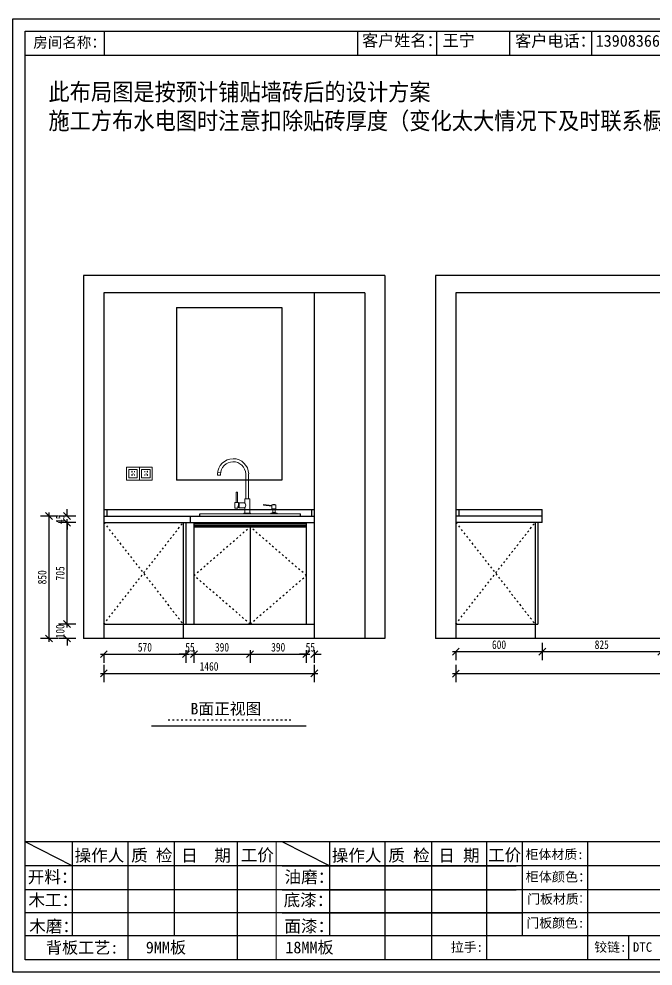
# Model space of a CAD drawing. Header units: millimetres. Extents: x -497855 to 324262, y -590254 to -173602.
# Drawn here: x -479305 to -474906, y -583596 to -577022 of the extents above; entities that cross this region are included whole.
import ezdxf

# ---------------------------------------------------------------- set-up
doc = ezdxf.new("R2010")
doc.units = ezdxf.units.MM
doc.header["$PDMODE"] = 3
doc.linetypes.add('ACAD_ISO03W100', pattern=[30, 12, -18])
doc.linetypes.add('DASH', pattern=[0.35, 0.25, -0.1])
for name, color, linetype in [('C', 145, 'Continuous'), ('厨房电器', 7, 'Continuous'), ('图框', 7, 'Continuous'), ('柜体', 7, 'Continuous'), ('水电图层', 4, 'Continuous')]:
    doc.layers.add(name, color=color, linetype=linetype)
doc.styles.get("Standard").update_dxf_attribs({"font": 'txt', "bigfont": 'gbcbig.shx'})
doc.styles.add('宋体', font='', dxfattribs={"width": 0.9})
doc.styles.add('数、文', font='', dxfattribs={"width": 0.8})
doc.styles.add('田江洲', font='', dxfattribs={"height": 80})
doc.styles.get('宋体').set_extended_font_data('SimSun')
doc.styles.get('数、文').set_extended_font_data('SimSun')
doc.styles.get('田江洲').set_extended_font_data('SimSun')
doc.dimstyles.new('60', dxfattribs={"dimscale": 60, "dimtxt": 1, "dimasz": 0.8, "dimexe": 1, "dimexo": 3, "dimgap": 0.3, "dimtad": 1, "dimdec": 0, "dimtxsty": '数、文', "dimblk": 'OBLIQUE', "dimcen": 0.3, "dimdle": 0.4, "dimclrd": 8, "dimclre": 8, "dimclrt": 1, "dimadec": 0, "dimazin": 0, "dimtfac": 1, "dimtdec": 0, "dimtix": 1, "dimtofl": 0, "dimtmove": 1, "dimatfit": 3, "dimldrblk": 'DOT', "dimfxl": 1, "dimfxlon": 1, "dimtolj": 1, "dimarcsym": 0})

# ---------------------------------------------------------------- blocks, each defined once
blk = doc.blocks.new('XXCVXCV')
for p, q in [((156803.4, -99873.9), (156803.4, -99858.9)), ((157503.4, -99873.9), (157503.4, -99858.9))]:
    blk.add_line(p, q)
at = {"layer": '厨房电器', "lineweight": 9}
for p, q in [((156928.2, -99589.7), (156928.2, -99583.4)), ((156948.2, -99590.9), (156928.2, -99589.7)), ((156948.8, -99573.5), (156928.8, -99572.3)), ((156948.2, -99584.3), (156948.2, -99590.9)), ((157123.3, -99581.4), (157123.3, -99753.9)), ((157143.3, -99581.4), (157143.3, -99753.9)), ((157056.9, -99779.5), (157056.9, -99707.9)), ((157064.9, -99707.9), (157056.9, -99707.9)), ((157064.9, -99779.5), (157064.9, -99707.9)), ((157073.8, -99779.5), (157048, -99779.5)), ((157048, -99779.5), (157048, -99818.5)), ((157073.8, -99797.4), (157073.8, -99779.5)), ((157076.8, -99781.5), (157073.8, -99784)), ((157073.8, -99784), (157073.8, -99814)), ((157115.8, -99781.5), (157076.8, -99781.5)), ((157076.8, -99781.5), (157076.8, -99816.5)), ((157150.8, -99753.9), (157115.8, -99753.9)), ((157115.8, -99753.9), (157115.8, -99781.5)), ((157150.8, -99753.9), (157150.8, -99853.9)), ((157246.6, -99793.2), (157246, -99798.2)), ((157304.6, -99800.3), (157246.6, -99793.2)), ((157304.6, -99796.4), (157332.4, -99796.4)), ((157304.6, -99822.7), (157304.6, -99796.4)), ((157332.4, -99822.7), (157332.4, -99796.4)), ((156803.4, -99858.9), (157503.4, -99858.9)), ((157068.5, -99818.5), (157048, -99818.5)), ((157073.8, -99797.4), (157068.5, -99807)), ((157068.5, -99807), (157068.5, -99818.5)), ((157073.8, -99814), (157068.5, -99814)), ((157076.8, -99816.5), (157073.8, -99814)), ((157076.8, -99816.5), (157115.8, -99816.5)), ((157155.8, -99853.9), (157110.8, -99853.9)), ((157110.8, -99853.9), (157110.8, -99858.9)), ((157115.8, -99816.5), (157115.8, -99853.9)), ((157155.8, -99853.9), (157155.8, -99858.9)), ((157304, -99805.3), (157246, -99798.2)), ((157296, -99853.9), (157296, -99858.9)), ((157341, -99853.9), (157296, -99853.9)), ((157300.7, -99853.9), (157310.2, -99848.4)), ((157332.4, -99822.7), (157304.6, -99822.7)), ((157328.7, -99822.7), (157308.4, -99822.7)), ((157308.4, -99822.7), (157308.4, -99831.1)), ((157308.4, -99831.1), (157328.7, -99831.1)), ((157326.9, -99822.7), (157310.2, -99822.7)), ((157310.2, -99848.4), (157310.2, -99831.1)), ((157326.9, -99848.4), (157310.2, -99848.4)), ((157326.9, -99848.4), (157326.9, -99831.1)), ((157336.4, -99853.9), (157326.9, -99848.4)), ((157328.7, -99831.1), (157328.7, -99822.7)), ((157341, -99853.9), (157341, -99858.9)), ((156803.4, -99873.9), (157503.4, -99873.9))]:
    blk.add_line(p, q, dxfattribs=at)
for centre, radius, start, end in [((157035.8, -99583.4), 107.6, 1.07382, 180), ((157035.8, -99584.3), 87.6, 1.87027, 180), ((157125.6, -99780.4), 9.87, 186.43255, 220.15209), ((157102.8, -99799.6), 20, 1.87594, 40.15209), ((157318.5, -99823.1), 30.1, 62.44032, 117.55968), ((157124.3, -99816.8), 8.46, 137.9724, 177.49987), ((157102.8, -99798.2), 20, 319.40069, 357.67526)]:
    blk.add_arc(centre, radius, start, end, dxfattribs=at)
blk = doc.blocks.new('_Oblique')
at = {"color": 0, "linetype": 'ByBlock', "lineweight": -2}
blk.add_line((-0.5, -0.5), (0.5, 0.5), dxfattribs=at)
blk = doc.blocks.new('*D175')
at = {"layer": 'Defpoints', "color": 0}
for p in [(-478146.56, -581222.16), (-478716.56, -581322.16), (-478146.56, -581431.01)]:
    blk.add_point(p, dxfattribs=at)
at = {"layer": '水电图层', "color": 8, "lineweight": -2}
for p, q in [((-478146.56, -581402.16), (-478146.56, -581491.01)), ((-478740.56, -581431.01), (-478122.56, -581431.01)), ((-478716.56, -581431.01), (-478716.56, -581491.01))]:
    blk.add_line(p, q, dxfattribs=at)
at = {"layer": '水电图层', "color": 8, "lineweight": -2, "xscale": 48, "yscale": 48, "zscale": 48, "rotation": 180}
blk.add_blockref('_Oblique', (-478716.56, -581431.01), dxfattribs=at)
at = {"layer": '水电图层', "color": 8, "lineweight": -2, "xscale": 48, "yscale": 48, "zscale": 48}
blk.add_blockref('_Oblique', (-478146.56, -581431.01), dxfattribs=at)
at = {"layer": '水电图层', "color": 1, "insert": (-478431.56, -581383.01), "char_height": 60, "attachment_point": 5, "style": '数、文'}
blk.add_mtext('\\A1;570', dxfattribs=at)
blk = doc.blocks.new('*D176')
at = {"layer": 'Defpoints', "color": 0}
for p in [(-478146.56, -581222.16), (-478091.56, -581222.16), (-478091.56, -581431.01)]:
    blk.add_point(p, dxfattribs=at)
at = {"layer": '水电图层', "color": 8, "lineweight": -2}
for p, q in [((-478146.56, -581402.16), (-478146.56, -581491.01)), ((-478091.56, -581402.16), (-478091.56, -581491.01)), ((-478146.56, -581431.01), (-478194.56, -581431.01)), ((-478091.56, -581431.01), (-478043.56, -581431.01))]:
    blk.add_line(p, q, dxfattribs=at)
at = {"layer": '水电图层', "color": 8, "lineweight": -2, "xscale": 48, "yscale": 48, "zscale": 48}
blk.add_blockref('_Oblique', (-478146.56, -581431.01), dxfattribs=at)
at = {"layer": '水电图层', "color": 8, "lineweight": -2, "xscale": 48, "yscale": 48, "zscale": 48, "rotation": 180}
blk.add_blockref('_Oblique', (-478091.56, -581431.01), dxfattribs=at)
at = {"layer": '水电图层', "color": 1, "insert": (-478119.06, -581383.01), "char_height": 60, "attachment_point": 5, "style": '数、文'}
blk.add_mtext('\\A1;55', dxfattribs=at)
blk = doc.blocks.new('*D177')
at = {"layer": 'Defpoints', "color": 0}
for p in [(-478091.56, -581222.16), (-477701.56, -581222.16), (-477701.56, -581431.01)]:
    blk.add_point(p, dxfattribs=at)
at = {"layer": '水电图层', "color": 8, "lineweight": -2}
for p, q in [((-478091.56, -581402.16), (-478091.56, -581491.01)), ((-477701.56, -581402.16), (-477701.56, -581491.01)), ((-478115.56, -581431.01), (-477677.56, -581431.01))]:
    blk.add_line(p, q, dxfattribs=at)
at = {"layer": '水电图层', "color": 8, "lineweight": -2, "xscale": 48, "yscale": 48, "zscale": 48, "rotation": 180}
blk.add_blockref('_Oblique', (-478091.56, -581431.01), dxfattribs=at)
at = {"layer": '水电图层', "color": 8, "lineweight": -2, "xscale": 48, "yscale": 48, "zscale": 48}
blk.add_blockref('_Oblique', (-477701.56, -581431.01), dxfattribs=at)
at = {"layer": '水电图层', "color": 1, "insert": (-477896.56, -581383.01), "char_height": 60, "attachment_point": 5, "style": '数、文'}
blk.add_mtext('\\A1;390', dxfattribs=at)
blk = doc.blocks.new('*D178')
at = {"layer": 'Defpoints', "color": 0}
for p in [(-477701.56, -581222.16), (-477311.56, -581222.16), (-477311.56, -581431.01)]:
    blk.add_point(p, dxfattribs=at)
at = {"layer": '水电图层', "color": 8, "lineweight": -2}
for p, q in [((-477701.56, -581402.16), (-477701.56, -581491.01)), ((-477311.56, -581402.16), (-477311.56, -581491.01)), ((-477725.56, -581431.01), (-477287.56, -581431.01))]:
    blk.add_line(p, q, dxfattribs=at)
at = {"layer": '水电图层', "color": 8, "lineweight": -2, "xscale": 48, "yscale": 48, "zscale": 48, "rotation": 180}
blk.add_blockref('_Oblique', (-477701.56, -581431.01), dxfattribs=at)
at = {"layer": '水电图层', "color": 8, "lineweight": -2, "xscale": 48, "yscale": 48, "zscale": 48}
blk.add_blockref('_Oblique', (-477311.56, -581431.01), dxfattribs=at)
at = {"layer": '水电图层', "color": 1, "insert": (-477506.56, -581383.01), "char_height": 60, "attachment_point": 5, "style": '数、文'}
blk.add_mtext('\\A1;390', dxfattribs=at)
blk = doc.blocks.new('*D179')
at = {"layer": 'Defpoints', "color": 0}
for p in [(-477311.56, -581222.16), (-477256.56, -581222.16), (-477256.56, -581431.01)]:
    blk.add_point(p, dxfattribs=at)
at = {"layer": '水电图层', "color": 8, "lineweight": -2}
for p, q in [((-477311.56, -581402.16), (-477311.56, -581491.01)), ((-477256.56, -581402.16), (-477256.56, -581491.01)), ((-477311.56, -581431.01), (-477359.56, -581431.01)), ((-477256.56, -581431.01), (-477208.56, -581431.01))]:
    blk.add_line(p, q, dxfattribs=at)
at = {"layer": '水电图层', "color": 8, "lineweight": -2, "xscale": 48, "yscale": 48, "zscale": 48}
blk.add_blockref('_Oblique', (-477311.56, -581431.01), dxfattribs=at)
at = {"layer": '水电图层', "color": 8, "lineweight": -2, "xscale": 48, "yscale": 48, "zscale": 48, "rotation": 180}
blk.add_blockref('_Oblique', (-477256.56, -581431.01), dxfattribs=at)
at = {"layer": '水电图层', "color": 1, "insert": (-477284.06, -581383.01), "char_height": 60, "attachment_point": 5, "style": '数、文'}
blk.add_mtext('\\A1;55', dxfattribs=at)
blk = doc.blocks.new('*D180')
at = {"layer": 'Defpoints', "color": 0}
for p in [(-478716.56, -581322.16), (-477256.56, -581322.16), (-477256.56, -581564.08)]:
    blk.add_point(p, dxfattribs=at)
at = {"layer": '水电图层', "color": 8, "lineweight": -2}
for p, q in [((-478716.56, -581504.08), (-478716.56, -581624.08)), ((-477256.56, -581504.08), (-477256.56, -581624.08)), ((-478740.56, -581564.08), (-477232.56, -581564.08))]:
    blk.add_line(p, q, dxfattribs=at)
at = {"layer": '水电图层', "color": 8, "lineweight": -2, "xscale": 48, "yscale": 48, "zscale": 48, "rotation": 180}
blk.add_blockref('_Oblique', (-478716.56, -581564.08), dxfattribs=at)
at = {"layer": '水电图层', "color": 8, "lineweight": -2, "xscale": 48, "yscale": 48, "zscale": 48}
blk.add_blockref('_Oblique', (-477256.56, -581564.08), dxfattribs=at)
at = {"layer": '水电图层', "color": 1, "insert": (-477986.56, -581516.08), "char_height": 60, "attachment_point": 5, "style": '数、文'}
blk.add_mtext('\\A1;1460', dxfattribs=at)
blk = doc.blocks.new('*D181')
at = {"layer": 'Defpoints', "color": 0}
for p in [(-478971.41, -581222.16), (-478653.24, -581222.16), (-478653.24, -581322.16)]:
    blk.add_point(p, dxfattribs=at)
at = {"layer": '水电图层', "color": 8, "lineweight": -2}
for p, q in [((-478911.41, -581222.16), (-479031.41, -581222.16)), ((-478971.41, -581222.16), (-478971.41, -581174.16)), ((-478911.41, -581322.16), (-479031.41, -581322.16)), ((-478971.41, -581322.16), (-478971.41, -581370.16))]:
    blk.add_line(p, q, dxfattribs=at)
at = {"layer": '水电图层', "color": 8, "lineweight": -2, "xscale": 48, "yscale": 48, "zscale": 48}
for p, rotation in [((-478971.41, -581222.16), 270), ((-478971.41, -581322.16), 90)]:
    blk.add_blockref('_Oblique', p, dxfattribs=dict(at, rotation=rotation))
at = {"layer": '水电图层', "color": 1, "insert": (-479019.41, -581272.16), "char_height": 60, "attachment_point": 5, "rotation": 90, "style": '数、文'}
blk.add_mtext('\\A1;100', dxfattribs=at)
blk = doc.blocks.new('*D182')
at = {"layer": 'Defpoints', "color": 0}
for p in [(-478971.41, -580517.16), (-478716.56, -580517.16), (-478653.24, -581222.16)]:
    blk.add_point(p, dxfattribs=at)
at = {"layer": '水电图层', "color": 8, "lineweight": -2}
for p, q in [((-478971.41, -581246.16), (-478971.41, -580493.16)), ((-478911.41, -580517.16), (-479031.41, -580517.16)), ((-478911.41, -581222.16), (-479031.41, -581222.16))]:
    blk.add_line(p, q, dxfattribs=at)
at = {"layer": '水电图层', "color": 8, "lineweight": -2, "xscale": 48, "yscale": 48, "zscale": 48}
for p, rotation in [((-478971.41, -580517.16), 90), ((-478971.41, -581222.16), 270)]:
    blk.add_blockref('_Oblique', p, dxfattribs=dict(at, rotation=rotation))
at = {"layer": '水电图层', "color": 1, "insert": (-479019.41, -580869.66), "char_height": 60, "attachment_point": 5, "rotation": 90, "style": '数、文'}
blk.add_mtext('\\A1;705', dxfattribs=at)
blk = doc.blocks.new('*D183')
at = {"layer": 'Defpoints', "color": 0}
for p in [(-478971.41, -580472.16), (-478716.56, -580472.16), (-478716.56, -580517.16)]:
    blk.add_point(p, dxfattribs=at)
at = {"layer": '水电图层', "color": 8, "lineweight": -2}
for p, q in [((-478971.41, -580472.16), (-478971.41, -580424.16)), ((-478911.41, -580472.16), (-479031.41, -580472.16)), ((-478911.41, -580517.16), (-479031.41, -580517.16)), ((-478971.41, -580517.16), (-478971.41, -580565.16))]:
    blk.add_line(p, q, dxfattribs=at)
at = {"layer": '水电图层', "color": 8, "lineweight": -2, "xscale": 48, "yscale": 48, "zscale": 48}
for p, rotation in [((-478971.41, -580472.16), 270), ((-478971.41, -580517.16), 90)]:
    blk.add_blockref('_Oblique', p, dxfattribs=dict(at, rotation=rotation))
at = {"layer": '水电图层', "color": 1, "insert": (-479019.41, -580494.66), "char_height": 60, "attachment_point": 5, "rotation": 90, "style": '数、文'}
blk.add_mtext('\\A1;45', dxfattribs=at)
blk = doc.blocks.new('*D184')
at = {"layer": 'Defpoints', "color": 0}
for p in [(-479096.35, -580472.16), (-478601.84, -580472.16), (-478716.56, -581322.16)]:
    blk.add_point(p, dxfattribs=at)
at = {"layer": '水电图层', "color": 8, "lineweight": -2}
for p, q in [((-479036.35, -580472.16), (-479156.35, -580472.16)), ((-479096.35, -581346.16), (-479096.35, -580448.16)), ((-479036.35, -581322.16), (-479156.35, -581322.16))]:
    blk.add_line(p, q, dxfattribs=at)
at = {"layer": '水电图层', "color": 8, "lineweight": -2, "xscale": 48, "yscale": 48, "zscale": 48}
for p, rotation in [((-479096.35, -580472.16), 90), ((-479096.35, -581322.16), 270)]:
    blk.add_blockref('_Oblique', p, dxfattribs=dict(at, rotation=rotation))
at = {"layer": '水电图层', "color": 1, "insert": (-479144.35, -580897.16), "char_height": 60, "attachment_point": 5, "rotation": 90, "style": '数、文'}
blk.add_mtext('\\A1;850', dxfattribs=at)
blk = doc.blocks.new('*D189')
at = {"layer": 'Defpoints', "color": 0}
for p in [(-475674.4, -580517.16), (-476274.4, -581284.75), (-475674.4, -581413.14)]:
    blk.add_point(p, dxfattribs=at)
at = {"layer": '水电图层', "color": 8, "lineweight": -2}
for p, q in [((-475674.4, -581353.14), (-475674.4, -581473.14)), ((-476298.4, -581413.14), (-475650.4, -581413.14)), ((-476274.4, -581413.14), (-476274.4, -581473.14))]:
    blk.add_line(p, q, dxfattribs=at)
at = {"layer": '水电图层', "color": 8, "lineweight": -2, "xscale": 48, "yscale": 48, "zscale": 48, "rotation": 180}
blk.add_blockref('_Oblique', (-476274.4, -581413.14), dxfattribs=at)
at = {"layer": '水电图层', "color": 8, "lineweight": -2, "xscale": 48, "yscale": 48, "zscale": 48}
blk.add_blockref('_Oblique', (-475674.4, -581413.14), dxfattribs=at)
at = {"layer": '水电图层', "color": 1, "insert": (-475974.4, -581365.14), "char_height": 60, "attachment_point": 5, "style": '数、文'}
blk.add_mtext('\\A1;600', dxfattribs=at)
blk = doc.blocks.new('*D190')
at = {"layer": 'Defpoints', "color": 0}
for p in [(-475674.4, -580517.16), (-474849.4, -581322.16), (-474849.4, -581413.14)]:
    blk.add_point(p, dxfattribs=at)
at = {"layer": '水电图层', "color": 8, "lineweight": -2}
for p, q in [((-475674.4, -581353.14), (-475674.4, -581473.14)), ((-475698.4, -581413.14), (-474825.4, -581413.14)), ((-474849.4, -581413.14), (-474849.4, -581473.14))]:
    blk.add_line(p, q, dxfattribs=at)
at = {"layer": '水电图层', "color": 8, "lineweight": -2, "xscale": 48, "yscale": 48, "zscale": 48, "rotation": 180}
blk.add_blockref('_Oblique', (-475674.4, -581413.14), dxfattribs=at)
at = {"layer": '水电图层', "color": 8, "lineweight": -2, "xscale": 48, "yscale": 48, "zscale": 48}
blk.add_blockref('_Oblique', (-474849.4, -581413.14), dxfattribs=at)
at = {"layer": '水电图层', "color": 1, "insert": (-475261.9, -581365.14), "char_height": 60, "attachment_point": 5, "style": '数、文'}
blk.add_mtext('\\A1;825', dxfattribs=at)
blk = doc.blocks.new('*D199')
at = {"layer": 'Defpoints', "color": 0}
for p in [(-472919.4, -580494.66), (-476274.4, -581322.16), (-472919.4, -581565.4)]:
    blk.add_point(p, dxfattribs=at)
at = {"layer": '水电图层', "color": 8, "lineweight": -2}
for p, q in [((-476274.4, -581505.4), (-476274.4, -581625.4)), ((-472919.4, -581505.4), (-472919.4, -581625.4)), ((-476298.4, -581565.4), (-472895.4, -581565.4))]:
    blk.add_line(p, q, dxfattribs=at)
at = {"layer": '水电图层', "color": 8, "lineweight": -2, "xscale": 48, "yscale": 48, "zscale": 48, "rotation": 180}
blk.add_blockref('_Oblique', (-476274.4, -581565.4), dxfattribs=at)
at = {"layer": '水电图层', "color": 8, "lineweight": -2, "xscale": 48, "yscale": 48, "zscale": 48}
blk.add_blockref('_Oblique', (-472919.4, -581565.4), dxfattribs=at)
at = {"layer": '水电图层', "color": 1, "insert": (-474596.9, -581517.4), "char_height": 60, "attachment_point": 5, "style": '数、文'}
blk.add_mtext('\\A1;3355', dxfattribs=at)
blk = doc.blocks.new('gg5')
at = {"color": 20, "lineweight": 13}
for points in [[(335080.5, -219540.4), (335169.5, -219540.4), (335169.5, -219451.4), (335080.5, -219451.4)], [(335095.9, -219525.4), (335154.9, -219525.4), (335154.9, -219466.4), (335095.9, -219466.4)], [(335114.2, -219478.7), (335115.2, -219478.7), (335115.2, -219485.2), (335114.2, -219485.2)], [(335114.2, -219502.9), (335115.2, -219502.9), (335115.2, -219509.4), (335114.2, -219509.4)], [(335122.6, -219493.9), (335123.6, -219493.9), (335123.6, -219500.3), (335122.6, -219500.3)], [(335131.3, -219478.7), (335132.3, -219478.7), (335132.3, -219485.2), (335131.3, -219485.2)], [(335131.3, -219502.9), (335132.3, -219502.9), (335132.3, -219509.4), (335131.3, -219509.4)]]:
    blk.add_lwpolyline(points, close=True, dxfattribs=at)

msp = doc.modelspace()

# ---------------------------------------------------------------- linework, layer by layer
at = {"color": 7}
for p, q in [((-478713.02, -577272.22), (-478713.02, -577105.64)), ((-476954.3, -577272.22), (-476954.3, -577105.64)), ((-476406.12, -577272.22), (-476406.12, -577105.64)), ((-475898.5, -577272.22), (-475898.5, -577105.64)), ((-475330.87, -577272.22), (-475330.87, -577105.64)), ((-479263.4, -577272.22), (-471614.46, -577272.22)), ((-471614.46, -582733.56), (-479263.4, -582733.56)), ((-475813.95, -582733.56), (-475813.95, -583385.97)), ((-475359.26, -583553.67), (-475359.26, -582733.56)), ((-470177.76, -582900.13), (-479263.4, -582900.13)), ((-475855.03, -582900.13), (-477479.33, -582900.13)), ((-471614.46, -583066.71), (-479263.4, -583066.71)), ((-471614.46, -583226.34), (-479263.4, -583226.34)), ((-471614.46, -583385.97), (-479263.4, -583385.97))]:
    msp.add_line(p, q, dxfattribs=at)
at = {"lineweight": 13}
msp.add_line((-477520.41, -583553.67), (-477520.41, -582733.56), dxfattribs=at)
msp.add_line((-475076.92, -583385.97), (-475076.92, -583553.67))
at = {"color": 7}
for points in [[(-470093.63, -583637.8), (-479347.53, -583637.8), (-479347.53, -577021.51), (-470093.63, -577021.51)], [(-479347.53, -577021.51), (-470093.63, -577021.51), (-470093.63, -583637.8), (-479347.53, -583637.8)], [(-479263.4, -577105.64), (-470177.76, -577105.64), (-470177.76, -583553.67), (-479263.4, -583553.67)]]:
    msp.add_lwpolyline(points, close=True, dxfattribs=at)
at = {"layer": 'C', "color": 7, "linetype": 'ByBlock'}
for points in [[(-478935.6, -582900.13), (-479263.4, -582733.56)], [(-478935.6, -582733.56), (-478935.6, -583385.97)], [(-478550.44, -582733.56), (-478550.44, -583553.67)], [(-478227.49, -582733.56), (-478227.49, -583385.97)], [(-477791.9, -582733.56), (-477791.9, -583553.67)], [(-477151.52, -582900.13), (-477479.33, -582733.56)], [(-477151.52, -582733.56), (-477151.52, -583385.97)], [(-476766.37, -582733.56), (-476766.37, -583553.67)], [(-476443.41, -582733.56), (-476443.41, -583553.67)], [(-476061.59, -582733.56), (-476061.59, -583553.67)], [(-477479.33, -582900.13), (-475855.03, -582900.13)], [(-477479.33, -582900.13), (-475855.03, -582900.13)], [(-477479.33, -583066.71), (-475855.03, -583066.71)], [(-477479.33, -583226.34), (-475813.95, -583226.34)]]:
    msp.add_lwpolyline(points, dxfattribs=at)
at = {"layer": '柜体'}
msp.add_line((-477312.79, -581931.63), (-478384.85, -581931.63), dxfattribs=at)
at = {"layer": '柜体', "color": 8, "linetype": 'ACAD_ISO03W100'}
msp.add_line((-477417.97, -581889.84), (-478278.41, -581889.84), dxfattribs=at)
at = {"layer": '水电图层', "color": 2}
for p, q in [((-478856.56, -578802.16), (-478856.56, -581322.16)), ((-476766.56, -578802.16), (-478856.56, -578802.16)), ((-476766.56, -578802.16), (-476766.56, -581322.16)), ((-476414.4, -578802.16), (-476414.4, -581322.16)), ((-471774.4, -578802.16), (-476414.4, -578802.16)), ((-478716.56, -578922.16), (-478716.56, -581322.16)), ((-476906.56, -578922.16), (-478716.56, -578922.16)), ((-477256.56, -578922.16), (-477256.56, -581322.16)), ((-476906.56, -578922.16), (-476906.56, -581322.16)), ((-476274.4, -578922.16), (-476274.4, -581322.16)), ((-471914.4, -578922.16), (-476274.4, -578922.16)), ((-478211.56, -579024.31), (-478211.56, -580222.16)), ((-478211.56, -579024.31), (-477481.56, -579024.31)), ((-477481.56, -579024.31), (-477481.56, -580222.16)), ((-477481.56, -580222.16), (-478211.56, -580222.16)), ((-476766.56, -581322.16), (-478856.56, -581322.16)), ((-471774.4, -581322.16), (-476414.4, -581322.16))]:
    msp.add_line(p, q, dxfattribs=at)
at = {"layer": '水电图层', "color": 8}
for p, q in [((-478716.56, -580427.16), (-477256.56, -580427.16)), ((-478696.56, -580427.16), (-478696.56, -580472.16)), ((-477276.56, -580427.16), (-477276.56, -580472.16)), ((-476274.4, -580427.16), (-475674.4, -580427.16)), ((-476254.4, -580427.16), (-476254.4, -580472.16)), ((-475674.4, -580472.16), (-475674.4, -580427.16)), ((-478091.56, -580527.16), (-477311.56, -580527.16)), ((-478091.56, -580537.16), (-477311.56, -580537.16))]:
    msp.add_line(p, q, dxfattribs=at)
at = {"layer": '水电图层', "color": 255}
for p, q in [((-478716.56, -580472.16), (-477256.56, -580472.16)), ((-478116.56, -580472.16), (-478116.56, -580517.16)), ((-475674.4, -580472.16), (-476274.4, -580472.16)), ((-475674.4, -580517.16), (-475674.4, -580472.16)), ((-478716.56, -580517.16), (-477256.56, -580517.16)), ((-478166.56, -580517.16), (-478166.56, -581322.16)), ((-478146.56, -580517.16), (-478146.56, -581222.16)), ((-478091.56, -580517.16), (-478091.56, -581222.16)), ((-478091.56, -580547.16), (-477311.56, -580547.16)), ((-477701.56, -580547.16), (-477701.56, -581222.16)), ((-477311.56, -580517.16), (-477311.56, -581222.16)), ((-475674.4, -580517.16), (-476274.4, -580517.16)), ((-475724.4, -580517.16), (-475724.4, -581322.16)), ((-475704.4, -580517.16), (-475704.4, -581222.16)), ((-478716.56, -581222.16), (-477256.56, -581222.16)), ((-476274.4, -581222.16), (-475704.4, -581222.16))]:
    msp.add_line(p, q, dxfattribs=at)
at = {"layer": '水电图层', "color": 8, "linetype": 'ACAD_ISO03W100'}
for p, q in [((-478716.56, -581222.16), (-478166.56, -580517.16)), ((-478716.56, -580517.16), (-478166.56, -581222.16)), ((-478091.56, -580884.66), (-477701.56, -580547.16)), ((-477311.56, -580884.66), (-477701.56, -580547.16)), ((-476274.4, -581222.16), (-475724.4, -580517.16)), ((-476274.4, -580517.16), (-475724.4, -581222.16)), ((-477701.56, -581222.16), (-478091.56, -580884.66)), ((-477701.56, -581222.16), (-477311.56, -580884.66))]:
    msp.add_line(p, q, dxfattribs=at)

# ---------------------------------------------------------------- block references
msp.add_blockref('XXCVXCV', (-634854.98, -480598.27))
at = {"layer": '水电图层', "color": 0, "linetype": 'DASH', "xscale": -1}
for p in [(-143389.31, -360681.73), (-143300.31, -360681.73)]:
    msp.add_blockref('gg5', p, dxfattribs=at)

# ---------------------------------------------------------------- texts
at = {"color": 7, "attachment_point": 1}
for s, insert, char_height in [('{\\fKaiTi|b0|i0|c134|p49;房间名称\\fSimHei|b0|i0|c134|p2;：}', (-479205.81, -577147.2), 73.7662), ('{\\fKaiTi|b0|i0|c134|p49;客户姓名\\fSimHei|b0|i0|c134|p2;：\\fKaiTi|b0|i0|c134|p49;王宁}', (-476924.97, -577129.36), 81.9625), ('{\\fKaiTi|b0|i0|c134|p49;客户电话\\fSimHei|b0|i0|c134|p2;：13908366684}', (-475863.02, -577132.39), 81.9625)]:
    msp.add_mtext(s, dxfattribs=dict(at, insert=insert, char_height=char_height))
at = {"attachment_point": 1}
for s, insert, char_height, width in [('{\\fKaiTi|b0|i0|c134|p49;柜体材质: }', (-475789.74, -582787.43), 65.57, 1295.3406), ('{\\fKaiTi|b0|i0|c134|p49;柜体颜色\\fSimHei|b0|i0|c134|p2;：}', (-475789.74, -582942.67), 66.5945, 1295.3406), ('{\\fKaiTi|b0|i0|c134|p49;门板材质}：', (-475779.26, -583097.42), 65.57, 1052.6051)]:
    msp.add_mtext(s, dxfattribs=dict(at, insert=insert, char_height=char_height, width=width))
at = {"char_height": 65.57, "attachment_point": 1}
for s, insert in [('{\\fKaiTi|b0|i0|c134|p49;门板颜色\\fSimHei|b0|i0|c134|p49;:}', (-475785.07, -583263.62)), ('{\\fKaiTi|b0|i0|c134|p49;拉手\\fSimHei|b0|i0|c134|p49;: }', (-476309.47, -583431.32)), ('{\\fKaiTi|b0|i0|c134|p49;铰链\\fSimHei|b0|i0|c134|p49;: \\fKaiTi|b0|i0|c134|p49;DTC}', (-475313.96, -583431.32))]:
    msp.add_mtext(s, dxfattribs=dict(at, insert=insert))
at = {"color": 7, "char_height": 81.9625, "attachment_point": 1}
for s, insert, width in [('{\\fKaiTi|b0|i0|c134|p49;背板工艺\\fSimHei|b0|i0|c134|p49;:\\f宋体|b0|i0|c134|p2; }     ', (-479118.5, -583426.75), 627.1847), ('{\\fKaiTi|b0|i0|c134|p49;9MM板 }     ', (-478424.99, -583425.43), 885.1749), ('{\\fKaiTi|b0|i0|c134|p49;18MM板 }     ', (-477457.27, -583425.43), 885.1749)]:
    msp.add_mtext(s, dxfattribs=dict(at, insert=insert, width=width))
at = {"layer": 'C', "color": 7, "linetype": 'ByBlock', "char_height": 84.1289, "attachment_point": 1, "line_spacing_factor": 1.113371}
for s, insert in [('{\\fKaiTi|b0|i0|c134|p49;操作人}', (-478919, -582785.4)), ('{\\fKaiTi|b0|i0|c134|p49;质 检}', (-478526.81, -582785.4)), ('{\\fKaiTi|b0|i0|c134|p49;日  期}', (-478179.51, -582785.9)), ('{\\fKaiTi|b0|i0|c134|p49;工价}', (-477766.36, -582783.26)), ('{\\fKaiTi|b0|i0|c134|p49;操作人}', (-477134.93, -582785.4)), ('{\\fKaiTi|b0|i0|c134|p49;质 检}', (-476742.73, -582785.4)), ('{\\fKaiTi|b0|i0|c134|p49;日 期}', (-476395.43, -582785.9)), ('{\\fKaiTi|b0|i0|c134|p49;工价}', (-476050.31, -582783.26)), ('{\\fKaiTi|b0|i0|c134|p49;开料\\f宋体|b0|i0|c134|p2;：}', (-479244.17, -582934.97)), ('{\\fKaiTi|b0|i0|c134|p49;油磨\\fSimHei|b0|i0|c134|p2;：}', (-477462.45, -582934.97)), ('{\\fKaiTi|b0|i0|c134|p49;木工\\f宋体|b0|i0|c134|p2;：}', (-479239.74, -583095.54)), ('{\\fKaiTi|b0|i0|c134|p49;底漆\\fSimHei|b0|i0|c134|p2;：}', (-477469, -583095.54)), ('{\\fKaiTi|b0|i0|c134|p49;木磨\\fSimHei|b0|i0|c134|p49;：}', (-479234.18, -583276.79)), ('{\\fKaiTi|b0|i0|c134|p49;面漆\\fSimHei|b0|i0|c134|p2;：}', (-477463.44, -583276.79))]:
    msp.add_mtext(s, dxfattribs=dict(at, insert=insert))
at = {"layer": '图框', "insert": (-478115.1, -581769.28), "char_height": 80, "width": 1275.5287, "attachment_point": 1, "style": '田江洲'}
msp.add_mtext('B面正视图', dxfattribs=at)
at = {"layer": '水电图层', "color": 255, "insert": (-479101.17, -577468.33), "char_height": 120, "width": 5821.9593, "attachment_point": 1, "style": '宋体'}
msp.add_mtext('{\\C84;此布局图是按预计铺贴墙砖后的设计方案\\P施工方布水电图时注意扣除贴砖厚度（变化太大情况下及时联系橱柜设计师）}', dxfattribs=at)

# ---------------------------------------------------------------- dimensions: what is measured, and where the dimension line sits
at = {"layer": '水电图层', "color": 255}
for base, p1, p2, picture, middle in [((-478971.41, -580472.16), (-478716.56, -580517.16), (-478716.56, -580472.16), '*D183', (-479019.41, -580494.66)), ((-479096.35, -580472.16), (-478716.56, -581322.16), (-478601.84, -580472.16), '*D184', (-479144.35, -580897.16)), ((-478971.41, -580517.16), (-478653.24, -581222.16), (-478716.56, -580517.16), '*D182', (-479019.41, -580869.66)), ((-478971.41, -581222.16), (-478653.24, -581322.16), (-478653.24, -581222.16), '*D181', (-479019.41, -581272.16))]:
    dim = msp.add_linear_dim(base=base, p1=p1, p2=p2, angle=90, dimstyle='60', override={"dimdec": 1, "dimtdec": 1}, dxfattribs=at)
    dim.commit()
    dim.dimension.update_dxf_attribs({"geometry": picture, "text_midpoint": middle})
for base, p1, p2, picture, middle in [((-472919.4, -581565.4), (-476274.4, -581322.16), (-472919.4, -580494.66), '*D199', (-474596.9, -581517.4)), ((-475674.4, -581413.14), (-476274.4, -581284.75), (-475674.4, -580517.16), '*D189', (-475974.4, -581365.14)), ((-474849.4, -581413.14), (-475674.4, -580517.16), (-474849.4, -581322.16), '*D190', (-475261.9, -581365.14)), ((-478146.56, -581431.01), (-478716.56, -581322.16), (-478146.56, -581222.16), '*D175', (-478431.56, -581383.01)), ((-478091.56, -581431.01), (-478146.56, -581222.16), (-478091.56, -581222.16), '*D176', (-478119.06, -581383.01)), ((-477701.56, -581431.01), (-478091.56, -581222.16), (-477701.56, -581222.16), '*D177', (-477896.56, -581383.01)), ((-477311.56, -581431.01), (-477701.56, -581222.16), (-477311.56, -581222.16), '*D178', (-477506.56, -581383.01)), ((-477256.56, -581431.01), (-477311.56, -581222.16), (-477256.56, -581222.16), '*D179', (-477284.06, -581383.01)), ((-477256.56, -581564.08), (-478716.56, -581322.16), (-477256.56, -581322.16), '*D180', (-477986.56, -581516.08))]:
    dim = msp.add_linear_dim(base=base, p1=p1, p2=p2, dimstyle='60', override={"dimdec": 1, "dimtdec": 1}, dxfattribs=at)
    dim.commit()
    dim.dimension.update_dxf_attribs({"geometry": picture, "text_midpoint": middle})

doc.saveas('drawing.dxf')
